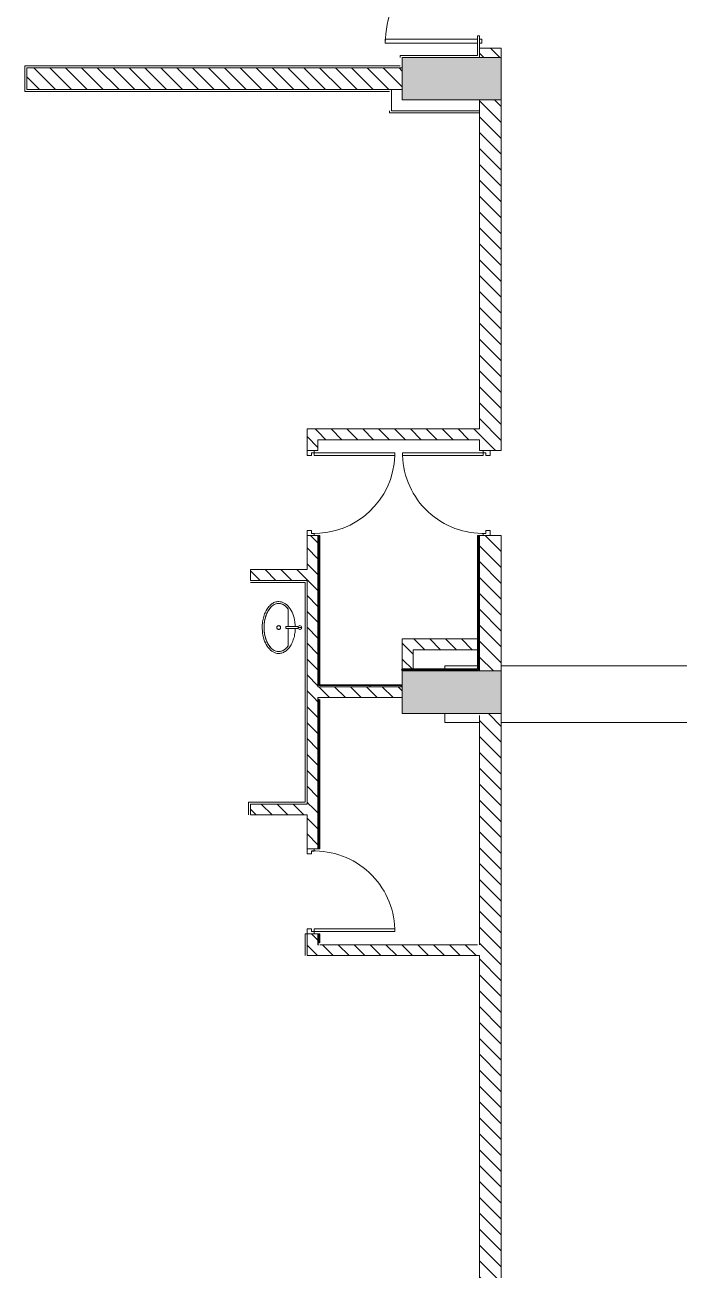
# Model space of a CAD drawing. Header units: millimetres. Extents: x -106145 to 154907, y -84585 to 152038.
# Drawn here: x 98798 to 105734, y 32672 to 45865 of the extents above; entities that cross this region are included whole.
import ezdxf

# ---------------------------------------------------------------- set-up
doc = ezdxf.new("R2010")
doc.units = ezdxf.units.MM
for name, color, linetype, lineweight in [('A-DOOR', 31, 'Continuous', 5), ('A-DOOR-FRAM', 31, 'Continuous', 9), ('A-WALL', 113, 'Continuous', 5), ('A-WALL-PATT', 111, 'Continuous', 5), ('P-SANR-FIXT', 6, 'Continuous', 5), ('S-COLS', 52, 'Continuous', 5)]:
    doc.layers.add(name, color=color, linetype=linetype, lineweight=lineweight)
pattern_1 = [(315, (0, 0), (84.19025, 84.19025), [])]
pattern_2 = [(45, (0, 0), (-635.979, 635.979), [])]

# ---------------------------------------------------------------- blocks, each defined once
blk = doc.blocks.new('DC_SglFl-W-Int - 0_9 WALL OPENING_TYPE F-6770180-Site Plan')
at = {"layer": 'A-DOOR', "color": 121, "lineweight": 9}
for p, q in [((397, 20), (397, 874)), ((397, 874), (427, 874)), ((427, 874), (427, 20)), ((427, 20), (397, 20))]:
    blk.add_line(p, q, dxfattribs=at)
at = {"layer": 'A-DOOR', "color": 41}
blk.add_arc((427, 20), 855, 92.0119, 182.0119, dxfattribs=at)
at = {"layer": 'A-DOOR-FRAM', "color": 121}
for p, q in [((-450, -55), (-450, 20)), ((-450, 20), (-427, 20)), ((-427, -10), (-427, 20)), ((427, 20), (450, 20)), ((427, -10), (427, 20)), ((450, 20), (450, -55)), ((-397, -55), (-450, -55)), ((-427, -10), (-397, -10)), ((-397, -10), (-397, -55)), ((397, -10), (427, -10)), ((397, -55), (397, -10)), ((450, -55), (397, -55))]:
    blk.add_line(p, q, dxfattribs=at)
blk = doc.blocks.new('DC_SglFl-W-Int - 0_9 WALL OPENING_TYPE F-11892198-Site Plan')
at = {"layer": 'A-DOOR', "color": 121, "lineweight": 9}
for p, q in [((397, -20), (397, -874)), ((427, -20), (397, -20)), ((427, -874), (427, -20)), ((397, -874), (427, -874))]:
    blk.add_line(p, q, dxfattribs=at)
at = {"layer": 'A-DOOR', "color": 41}
blk.add_arc((427, -20), 855, 177.9881, 267.9881, dxfattribs=at)
at = {"layer": 'A-DOOR-FRAM', "color": 121}
for p, q in [((-450, 55), (-450, -20)), ((-397, 55), (-450, 55)), ((-427, 10), (-397, 10)), ((-427, 10), (-427, -20)), ((-397, 10), (-397, 55)), ((397, 55), (397, 10)), ((450, 55), (397, 55)), ((397, 10), (427, 10)), ((427, 10), (427, -20)), ((450, -20), (450, 55)), ((-450, -20), (-427, -20)), ((427, -20), (450, -20))]:
    blk.add_line(p, q, dxfattribs=at)
blk = doc.blocks.new('Structural Columns 4 - Structural Columns 4-3006467-Site Plan')
at = {"layer": 'S-COLS', "color": 41}
for p, q in [((103598, 39075), (103249, 39075)), ((103249, 39075), (103249, 39041)), ((106904, 39075), (103849, 39075)), ((103249, 38570), (103249, 38475)), ((103249, 38475), (103619, 38475)), ((103849, 38475), (106904, 38475))]:
    blk.add_line(p, q, dxfattribs=at)
blk = doc.blocks.new('M_Double Door-Small Slit Vision Panel_Type B_No kick plate - 2_05_TYPE B-15652615-Site Plan')
at = {"layer": 'A-DOOR', "color": 121, "lineweight": 9}
for p, q in [((-1025, 86), (-1025, 1065)), ((-1025, 1065), (-980, 1065)), ((-980, 1065), (-980, 86)), ((1025, 1065), (980, 1065)), ((980, 1065), (980, 40)), ((1025, 40), (1025, 1065)), ((-1025, 40), (-1025, 65)), ((-980, 40), (-1025, 40)), ((-980, 65), (-980, 40)), ((980, 40), (1025, 40))]:
    blk.add_line(p, q, dxfattribs=at)
at = {"layer": 'A-DOOR', "color": 41}
for p, q in [((-648, 40), (-648, 42)), ((-648, 40), (-378, 40)), ((-381, 45), (-644, 45)), ((-638, 20), (-388, 20)), ((-638, 10), (-638, 20)), ((-388, 10), (-638, 10)), ((-638, 10), (-388, 10)), ((-638, -5), (-638, 10)), ((-638, 25), (-638, 40)), ((-388, 25), (-638, 25)), ((-401, 45), (-624, 45)), ((-388, 20), (-388, 10)), ((-388, 10), (-388, -5)), ((-388, 40), (-388, 25)), ((-378, 42), (-378, 40)), ((377, 40), (377, 42)), ((377, 40), (647, 40)), ((644, 45), (381, 45)), ((387, 25), (387, 40)), ((637, 25), (387, 25)), ((387, 20), (637, 20)), ((387, 10), (387, 20)), ((387, -5), (387, 10)), ((387, 10), (637, 10)), ((637, 10), (387, 10)), ((624, 45), (401, 45)), ((637, 40), (637, 25)), ((637, 20), (637, 10)), ((637, 10), (637, -5)), ((647, 42), (647, 40)), ((-378, -5), (-648, -5)), ((-648, -7), (-648, -5)), ((-644, -10), (-381, -10)), ((-624, -10), (-401, -10)), ((-378, -5), (-378, -7)), ((377, -7), (377, -5)), ((647, -5), (377, -5)), ((381, -10), (644, -10)), ((401, -10), (624, -10)), ((647, -5), (647, -7))]:
    blk.add_line(p, q, dxfattribs=at)
for centre, start, end in [((-1025, 40), 0, 90), ((1025, 40), 90, 180)]:
    blk.add_arc(centre, 1025, start, end, dxfattribs=at)
for points, knots in [([(-648, 42), (-648, 42), (-647, 42), (-647, 43), (-647, 43), (-647, 44), (-647, 44), (-646, 44), (-646, 44), (-646, 45), (-646, 45), (-645, 45), (-645, 45), (-644, 45), (-644, 45)], [-1, -1, -1, -1, -0.833333, -0.75, -0.666667, -0.583333, -0.541667, -0.5, -0.416667, -0.375, -0.333333, -0.25, -0.166667, 0, 0, 0, 0]), ([(-381, 45), (-381, 45), (-380, 45), (-380, 45), (-379, 45), (-379, 45), (-379, 44), (-379, 44), (-378, 44), (-378, 44), (-378, 43), (-378, 43), (-378, 42), (-378, 42), (-378, 42)], [0, 0, 0, 0, 0.166667, 0.25, 0.333333, 0.375, 0.416667, 0.5, 0.541667, 0.583333, 0.666667, 0.75, 0.833333, 1, 1, 1, 1]), ([(377, 42), (377, 42), (378, 42), (378, 43), (378, 43), (378, 44), (378, 44), (379, 44), (379, 44), (379, 45), (379, 45), (380, 45), (380, 45), (381, 45), (381, 45)], [0, 0, 0, 0, 0.166667, 0.25, 0.333333, 0.416667, 0.458333, 0.5, 0.583333, 0.666667, 0.708333, 0.75, 0.833333, 1, 1, 1, 1]), ([(644, 45), (644, 45), (645, 45), (645, 45), (646, 45), (646, 45), (646, 44), (646, 44), (647, 44), (647, 44), (647, 43), (647, 43), (647, 42), (647, 42), (647, 42)], [-1, -1, -1, -1, -0.833333, -0.75, -0.666667, -0.625, -0.583333, -0.5, -0.458333, -0.416667, -0.333333, -0.25, -0.166667, 0, 0, 0, 0]), ([(-644, -10), (-644, -10), (-645, -10), (-645, -10), (-646, -10), (-646, -9), (-646, -9), (-646, -9), (-647, -9), (-647, -9), (-647, -8), (-647, -8), (-647, -7), (-648, -7), (-648, -7)], [-1, -1, -1, -1, -0.833333, -0.75, -0.666667, -0.625, -0.583333, -0.5, -0.458333, -0.416667, -0.333333, -0.25, -0.166667, 0, 0, 0, 0]), ([(-378, -7), (-378, -7), (-378, -7), (-378, -8), (-378, -8), (-378, -9), (-378, -9), (-379, -9), (-379, -9), (-379, -9), (-379, -10), (-380, -10), (-380, -10), (-381, -10), (-381, -10)], [0, 0, 0, 0, 0.166667, 0.25, 0.333333, 0.416667, 0.458333, 0.5, 0.583333, 0.666667, 0.708333, 0.75, 0.833333, 1, 1, 1, 1]), ([(381, -10), (381, -10), (380, -10), (380, -10), (379, -10), (379, -9), (379, -9), (379, -9), (378, -9), (378, -9), (378, -8), (378, -8), (378, -7), (377, -7), (377, -7)], [0, 0, 0, 0, 0.166667, 0.25, 0.333333, 0.375, 0.416667, 0.5, 0.541667, 0.583333, 0.666667, 0.75, 0.833333, 1, 1, 1, 1]), ([(647, -7), (647, -7), (647, -7), (647, -8), (647, -8), (647, -9), (647, -9), (646, -9), (646, -9), (646, -9), (646, -10), (645, -10), (645, -10), (644, -10), (644, -10)], [-1, -1, -1, -1, -0.833333, -0.75, -0.666667, -0.583333, -0.541667, -0.5, -0.416667, -0.375, -0.333333, -0.25, -0.166667, 0, 0, 0, 0])]:
    blk.add_open_spline(points, degree=3, knots=knots, dxfattribs=at)
for points in [[(-644, 45), (-644, 45), (-645, 45), (-645, 45)], [(-623, 45), (-623, 45), (-624, 45), (-624, 45)], [(-624, 45), (-624, 45), (-623, 45), (-623, 45)], [(-402, 45), (-402, 45), (-401, 45), (-401, 45)], [(-402, 45), (-402, 45), (-401, 45), (-401, 45)], [(-381, 45), (-381, 45), (-380, 45), (-380, 45)], [(380, 45), (380, 45), (381, 45), (381, 45)], [(401, 45), (401, 45), (402, 45), (402, 45)], [(401, 45), (401, 45), (402, 45), (402, 45)], [(624, 45), (624, 45), (623, 45), (623, 45)], [(623, 45), (623, 45), (624, 45), (624, 45)], [(645, 45), (645, 45), (644, 45), (644, 45)], [(-645, -10), (-645, -10), (-644, -10), (-644, -10)], [(-624, -10), (-624, -10), (-623, -10), (-623, -10)], [(-623, -10), (-623, -10), (-624, -10), (-624, -10)], [(-401, -10), (-401, -10), (-402, -10), (-402, -10)], [(-401, -10), (-401, -10), (-402, -10), (-402, -10)], [(-380, -10), (-380, -10), (-381, -10), (-381, -10)], [(381, -10), (381, -10), (380, -10), (380, -10)], [(402, -10), (402, -10), (401, -10), (401, -10)], [(402, -10), (402, -10), (401, -10), (401, -10)], [(623, -10), (623, -10), (624, -10), (624, -10)], [(624, -10), (624, -10), (623, -10), (623, -10)], [(644, -10), (644, -10), (645, -10), (645, -10)]]:
    blk.add_open_spline(points, degree=3, dxfattribs=at)
blk = doc.blocks.new('DC_SglFl-W-Int - FIRE 0_9 WALL OPENING_TYPE F-3840610-Site Plan')
at = {"layer": 'A-DOOR', "color": 121, "lineweight": 9}
for p, q in [((397, 78), (397, 932)), ((397, 932), (427, 932)), ((427, 932), (427, 78)), ((427, 78), (397, 78))]:
    blk.add_line(p, q, dxfattribs=at)
at = {"layer": 'A-DOOR', "color": 41}
blk.add_arc((427, 78), 855, 92.0119, 182.0119, dxfattribs=at)
at = {"layer": 'A-DOOR-FRAM', "color": 121}
for p, q in [((-450, 3), (-450, 78)), ((-450, 78), (-427, 78)), ((-397, 3), (-450, 3)), ((-427, 48), (-427, 78)), ((-427, 48), (-397, 48)), ((-397, 48), (-397, 3)), ((397, 48), (427, 48)), ((397, 3), (397, 48)), ((450, 3), (397, 3)), ((427, 78), (450, 78)), ((427, 48), (427, 78)), ((450, 78), (450, 3))]:
    blk.add_line(p, q, dxfattribs=at)
blk = doc.blocks.new('BASIN_vanity - HYBA-013-8402092-Site Plan')
at = {"layer": 'P-SANR-FIXT', "color": 41}
for p, q in [((-10, -100), (-194, -100)), ((194, -100), (10, -100))]:
    blk.add_line(p, q, dxfattribs=at)
at = {"layer": 'P-SANR-FIXT', "color": 41, "flags": 128}
for points in [[(255, 0), (251, 28), (239, 54), (222, 76), (201, 95), (177, 111), (152, 124), (126, 135), (98, 143), (71, 149), (43, 153), (14, 155), (-14, 155), (-43, 153), (-71, 149), (-98, 143), (-126, 135), (-152, 124), (-177, 111), (-201, 95), (-222, 76), (-239, 54), (-251, 28), (-255, 0)], [(-255, 0), (-252, -24), (-243, -47), (-230, -67), (-213, -85), (-194, -100)], [(194, -100), (213, -85), (230, -67), (243, -47), (252, -24), (255, 0)]]:
    blk.add_lwpolyline(points, dxfattribs=at)
at = {"layer": 'P-SANR-FIXT', "color": 41}
for points, knots in [([(275, 0), (275, 14), (270, 41), (249, 78), (215, 112), (171, 139), (119, 160), (61, 172), (0, 176), (-71, 171), (-147, 152), (-217, 113), (-256, 70), (-272, 30), (-275, 10), (-275, 0)], [-1, -1, -1, -1, -0.928571, -0.857143, -0.785714, -0.714286, -0.642857, -0.571429, -0.5, -0.428571, -0.321429, -0.214286, -0.107143, -0.053571, 0, 0, 0, 0]), ([(10, -175), (27, -174), (74, -171), (147, -152), (217, -113), (256, -70), (272, -30), (275, -10), (275, 0)], [-0.4882481, -0.4882481, -0.4882481, -0.4882481, -0.4285714, -0.3214286, -0.2142857, -0.1071429, -0.0535714, 0, 0, 0, 0]), ([(255, 0), (255, -10), (252, -31), (236, -62), (215, -84), (199, -97), (194, -100)], [0, 0, 0, 0, 0.0666667, 0.1333333, 0.2, 0.2274587, 0.2274587, 0.2274587, 0.2274587]), ([(-275, 0), (-275, -14), (-270, -41), (-249, -78), (-215, -112), (-171, -139), (-119, -160), (-64, -172), (-26, -175), (-9, -175)], [-1, -1, -1, -1, -0.9285714, -0.8571429, -0.7857143, -0.7142857, -0.6428571, -0.5714286, -0.5109476, -0.5109476, -0.5109476, -0.5109476]), ([(-194, -100), (-199, -97), (-215, -84), (-236, -62), (-252, -31), (-255, -10), (-255, 0)], [0.7725413, 0.7725413, 0.7725413, 0.7725413, 0.8, 0.8666667, 0.9333333, 1, 1, 1, 1])]:
    blk.add_open_spline(points, degree=3, knots=knots, dxfattribs=at)
for points in [[(-255, 0), (-255, 10), (-252, 31), (-236, 62), (-209, 90), (-174, 115), (-130, 134), (-81, 148), (-27, 155), (27, 155), (81, 148), (130, 134), (174, 115), (209, 90), (236, 62), (252, 31), (255, 10), (255, 0)], [(-20, 0), (-20, 2), (-19, 7), (-16, 13), (-10, 18), (-4, 20), (4, 20), (10, 18), (16, 13), (19, 7), (20, 2), (20, 0)], [(20, 0), (20, -2), (19, -7), (16, -13), (10, -18), (4, -20), (-4, -20), (-10, -18), (-16, -13), (-19, -7), (-20, -2), (-20, 0)]]:
    blk.add_open_spline(points, degree=3, dxfattribs=at)
blk = doc.blocks.new('TAPWARE_boiling-chilled_water_unit - HYTP-029-8403735-Site Plan')
at = {"layer": 'P-SANR-FIXT', "color": 41}
for p, q in [((-10, -350), (10, -350)), ((0, -480), (0, -520)), ((0, -520), (0, -480))]:
    blk.add_line(p, q, dxfattribs=at)
for start, end in [(90, 270), (180, 195.3487), (225, 240.3487), (270, 90), (0, 45)]:
    blk.add_arc((0, -500), 20, start, end, dxfattribs=at)
for points in [[(-10, -350), (-10, -362), (-10, -385), (-10, -419), (-10, -453), (-10, -473), (-10, -483)], [(10, -483), (10, -473), (10, -453), (10, -419), (10, -385), (10, -362), (10, -350)], [(-10, -483), (-9, -482), (-8, -481), (-6, -481)], [(2, -480), (4, -480), (6, -481), (9, -482), (10, -483)]]:
    blk.add_open_spline(points, degree=3, dxfattribs=at)
blk = doc.blocks.new('MM-HOSPITAL BLOCK-C_2022_05_03_CENTRAL_rvt-1-Site Plan')
at = {"layer": 'A-WALL-PATT'}
h = blk.add_hatch(dxfattribs=at)
h.set_pattern_fill('FP_10', color=90, style=0, pattern_type=2)
h.set_pattern_definition(pattern_1)
h.paths.add_polyline_path([(103849, 45520), (103849, 45620), (103619, 45620), (103619, 45520), (103777, 45520)], flags=0)
h.paths.add_polyline_path([(103619, 47770), (103849, 47770), (103849, 51345), (103619, 51345), (103619, 47830)], flags=0)
h = blk.add_hatch(dxfattribs=at)
h.set_pattern_fill('FP_10', color=90, style=0, pattern_type=2)
h.set_pattern_definition(pattern_1)
h.paths.add_polyline_path([(102726, 45180), (102799, 45180), (102799, 45410), (98819, 45410), (98819, 45180), (101676, 45180)], flags=0)
h = blk.add_hatch(dxfattribs=at)
h.set_pattern_fill('FP_10', color=90, style=0, pattern_type=2)
h.set_pattern_definition(pattern_1)
h.paths.add_polyline_path([(103777, 39020), (103849, 39020), (103849, 40455), (103619, 40455), (103619, 39020)], flags=0)
h.paths.add_polyline_path([(103619, 41355), (103849, 41355), (103849, 45070), (103619, 45070), (103619, 41403)], flags=0)
h = blk.add_hatch(dxfattribs=at)
h.set_pattern_fill('FP_10', color=90, style=0, pattern_type=2)
h.set_pattern_definition(pattern_1)
h.paths.add_polyline_path([(101789, 38853), (101904, 38853), (101904, 40455), (101789, 40455), (101789, 40095), (101846, 40095), (101846, 39980), (101789, 39980), (101789, 39559)], flags=0)
h.paths.add_polyline_path([(101904, 41355), (101904, 41585), (101789, 41585), (101789, 41355)], flags=0)
h = blk.add_hatch(dxfattribs=at)
h.set_pattern_fill('FP_10', color=90, style=0, pattern_type=2)
h.set_pattern_definition(pattern_1)
h.paths.add_polyline_path([(103619, 41470), (103619, 41585), (101904, 41585), (101904, 41470)], flags=0)
h = blk.add_hatch(dxfattribs=at)
h.set_pattern_fill('FP_16', color=253, style=0, pattern_type=2)
h.set_pattern_definition(pattern_2)
h.paths.add_polyline_path([(101904, 38853), (101916, 38853), (101916, 40455), (101904, 40455), (101904, 39559)], flags=0)
h = blk.add_hatch(dxfattribs=at)
h.set_pattern_fill('FP_16', color=253, style=0, pattern_type=2)
h.set_pattern_definition(pattern_2)
h.paths.add_polyline_path([(101916, 38865), (101925, 38865), (101925, 40455), (101916, 40455), (101916, 39559)], flags=0)
h = blk.add_hatch(dxfattribs=at)
h.set_pattern_fill('FP_16', color=253, style=0, pattern_type=2)
h.set_pattern_definition(pattern_2)
h.paths.add_polyline_path([(103607, 39041), (103607, 40455), (103598, 40455), (103598, 39041)], flags=0)
h = blk.add_hatch(dxfattribs=at)
h.set_pattern_fill('FP_16', color=253, style=0, pattern_type=2)
h.set_pattern_definition(pattern_2)
h.paths.add_polyline_path([(103607, 39032), (103619, 39032), (103619, 40455), (103607, 40455), (103607, 39041)], flags=0)
h = blk.add_hatch(dxfattribs=at)
h.set_pattern_fill('FP_10', color=90, style=0, pattern_type=2)
h.set_pattern_definition(pattern_1)
h.paths.add_polyline_path([(101846, 39980), (101846, 40095), (101189, 40095), (101189, 39980), (101789, 39980)], flags=0)
h = blk.add_hatch(dxfattribs=at)
h.set_pattern_fill('FP_10', color=90, style=0, pattern_type=2)
h.set_pattern_definition(pattern_1)
h.paths.add_polyline_path([(102799, 39020), (102914, 39020), (102914, 39360), (102799, 39360)], flags=0)
h = blk.add_hatch(dxfattribs=at)
h.set_pattern_fill('FP_10', color=90, style=0, pattern_type=2)
h.set_pattern_definition(pattern_1)
h.paths.add_polyline_path([(103619, 39245), (103619, 39360), (102914, 39360), (102914, 39245)], flags=0)
h = blk.add_hatch(dxfattribs=at)
h.set_pattern_fill('FP_10', color=90, style=0, pattern_type=2)
h.set_pattern_definition(pattern_1)
h.paths.add_polyline_path([(102799, 38738), (102799, 38853), (101789, 38853), (101789, 38738), (102726, 38738)], flags=0)
h = blk.add_hatch(dxfattribs=at)
h.set_pattern_fill('FP_16', color=253, style=0, pattern_type=2)
h.set_pattern_definition(pattern_2)
h.paths.add_polyline_path([(102788, 38853), (102788, 38865), (101916, 38865), (101916, 38853), (102726, 38853)], flags=0)
h = blk.add_hatch(dxfattribs=at)
h.set_pattern_fill('FP_16', color=253, style=0, pattern_type=2)
h.set_pattern_definition(pattern_2)
h.paths.add_polyline_path([(102788, 38865), (102788, 38874), (101925, 38874), (101925, 38865), (102726, 38865)], flags=0)
h = blk.add_hatch(dxfattribs=at)
h.set_pattern_fill('FP_10', color=90, style=0, pattern_type=2)
h.set_pattern_definition(pattern_1)
h.paths.add_polyline_path([(101904, 36120), (101904, 36235), (101789, 36235), (101789, 36120)], flags=0)
h.paths.add_polyline_path([(101789, 37135), (101904, 37135), (101904, 38738), (101789, 38738), (101789, 37610), (101846, 37610), (101846, 37495), (101789, 37495)], flags=0)
h = blk.add_hatch(dxfattribs=at)
h.set_pattern_fill('FP_16', color=253, style=0, pattern_type=2)
h.set_pattern_definition(pattern_2)
h.paths.add_polyline_path([(101916, 36120), (101916, 36235), (101904, 36235), (101904, 36120)], flags=0)
h.paths.add_polyline_path([(101904, 37135), (101916, 37135), (101916, 38738), (101904, 38738), (101904, 37715)], flags=0)
h = blk.add_hatch(dxfattribs=at)
h.set_pattern_fill('FP_16', color=253, style=0, pattern_type=2)
h.set_pattern_definition(pattern_2)
h.paths.add_polyline_path([(101916, 36132), (101925, 36132), (101925, 36235), (101916, 36235), (101916, 36211)], flags=0)
h.paths.add_polyline_path([(101925, 37135), (101925, 38726), (101916, 38726), (101916, 37135)], flags=0)
h = blk.add_hatch(dxfattribs=at)
h.set_pattern_fill('FP_10', color=90, style=0, pattern_type=2)
h.set_pattern_definition(pattern_1)
h.paths.add_polyline_path([(103777, 32520), (103849, 32520), (103849, 38570), (103619, 38570), (103619, 32520)], flags=0)
h = blk.add_hatch(dxfattribs=at)
h.set_pattern_fill('FP_10', color=90, style=0, pattern_type=2)
h.set_pattern_definition(pattern_1)
h.paths.add_polyline_path([(101846, 37495), (101846, 37610), (101189, 37610), (101189, 37495), (101789, 37495)], flags=0)
h = blk.add_hatch(dxfattribs=at)
h.set_pattern_fill('FP_10', color=90, style=0, pattern_type=2)
h.set_pattern_definition(pattern_1)
h.paths.add_polyline_path([(101789, 36005), (103619, 36005), (103619, 36120), (101789, 36120)], flags=0)
at = {"layer": 'S-COLS'}
for points in [[(102799, 45070), (103849, 45070), (103849, 45520), (102799, 45520), (102799, 45091)], [(102799, 38570), (103849, 38570), (103849, 39020), (102799, 39020)]]:
    blk.add_hatch(color=256, dxfattribs=at).paths.add_polyline_path(points, flags=0)
at = {"layer": 'A-WALL', "color": 41}
for p, q in [((103598, 45541), (103598, 45750)), ((103619, 45750), (103598, 45750)), ((103619, 45750), (103619, 45620)), ((102778, 45541), (103598, 45541)), ((102778, 45541), (102778, 45520)), ((98798, 45431), (102778, 45431)), ((98798, 45431), (98798, 45410)), ((98798, 45180), (98798, 45410)), ((98798, 45180), (98798, 45159)), ((102663, 45159), (98798, 45159)), ((102684, 44955), (102684, 45180)), ((102663, 44955), (102663, 44934)), ((103619, 44934), (102663, 44934)), ((102684, 44955), (102799, 44955)), ((102684, 44955), (103619, 44955)), ((103598, 44955), (102799, 44955)), ((101916, 40455), (101916, 38865)), ((103607, 40455), (103607, 39041)), ((101768, 39959), (101189, 39959)), ((101768, 37631), (101768, 39959)), ((103619, 39059), (103619, 39041)), ((103619, 39041), (103619, 39059)), ((102787, 39032), (102799, 39032)), ((103607, 39032), (102799, 39032)), ((103607, 39041), (103607, 39032)), ((103619, 39041), (103619, 39032)), ((103619, 39020), (103619, 39032)), ((101916, 38853), (101904, 38853)), ((101916, 38865), (101925, 38865)), ((102788, 38865), (101925, 38865)), ((101904, 37135), (101904, 38738)), ((101904, 38738), (101904, 37135)), ((101916, 38726), (101916, 37135)), ((103619, 38531), (103619, 38549)), ((103619, 36120), (103619, 38531)), ((101168, 37495), (101168, 37631)), ((101189, 37631), (101168, 37631)), ((101189, 37631), (101768, 37631)), ((101768, 36005), (101768, 36235)), ((101768, 36235), (101789, 36235)), ((101904, 36211), (101904, 36235)), ((101904, 36235), (101904, 36211)), ((101904, 36132), (101904, 36211)), ((101904, 36211), (101904, 36132)), ((101916, 36235), (101916, 36211)), ((101916, 36211), (101916, 36132)), ((101904, 36120), (101904, 36132)), ((101904, 36132), (101904, 36120)), ((101904, 36120), (101916, 36120)), ((101943, 36120), (101925, 36120)), ((103598, 36120), (101943, 36120))]:
    blk.add_line(p, q, dxfattribs=at)
at = {"layer": 'A-WALL', "color": 61, "lineweight": 18}
for p, q in [((103619, 45520), (103619, 45620)), ((103849, 45620), (103619, 45620)), ((103849, 45520), (103619, 45520)), ((103849, 45520), (103849, 45620)), ((98819, 45410), (102799, 45410)), ((98819, 45180), (98819, 45410)), ((102799, 45180), (102799, 45410)), ((98819, 45180), (102799, 45180)), ((103619, 45070), (103619, 41585)), ((103619, 45070), (103849, 45070)), ((103849, 41355), (103849, 45070)), ((101789, 41585), (101789, 41355)), ((101904, 41585), (101789, 41585)), ((103619, 41585), (101904, 41585)), ((101904, 41470), (103619, 41470)), ((101904, 41355), (101904, 41470)), ((103619, 41470), (103619, 41355)), ((101904, 41355), (101789, 41355)), ((103619, 41355), (103849, 41355)), ((101789, 40455), (101789, 40095)), ((101904, 40455), (101789, 40455)), ((101904, 38853), (101904, 40455)), ((101904, 40455), (101904, 38853)), ((101925, 40455), (101904, 40455)), ((101925, 38874), (101925, 40455)), ((103598, 40455), (103598, 39041)), ((103619, 40455), (103598, 40455)), ((103619, 40455), (103849, 40455)), ((103619, 40455), (103619, 39360)), ((103619, 39059), (103619, 40455)), ((103849, 39020), (103849, 40455)), ((101789, 40095), (101189, 40095)), ((101189, 39980), (101189, 40095)), ((101189, 39980), (101789, 39980)), ((101789, 39980), (101789, 38853)), ((102799, 39360), (102799, 39020)), ((102914, 39360), (102799, 39360)), ((103619, 39360), (102914, 39360)), ((102914, 39020), (102914, 39245)), ((102914, 39245), (103619, 39245)), ((103619, 39245), (103619, 39059)), ((103598, 39041), (102799, 39041)), ((102799, 39020), (103619, 39020)), ((102914, 39020), (102799, 39020)), ((103619, 39020), (103849, 39020)), ((101789, 38738), (101789, 38853)), ((102788, 38874), (101925, 38874)), ((102799, 38853), (101925, 38853)), ((101925, 38853), (102788, 38853)), ((102788, 38853), (102788, 38874)), ((102799, 38738), (102799, 38853)), ((101789, 38738), (101789, 37610)), ((101904, 38738), (102799, 38738)), ((101916, 38738), (101904, 38738)), ((101925, 38738), (101916, 38738)), ((101925, 37135), (101925, 38717)), ((103849, 38570), (103619, 38570)), ((103849, 32520), (103849, 38570)), ((101789, 37610), (101189, 37610)), ((101189, 37495), (101189, 37610)), ((101189, 37495), (101789, 37495)), ((101789, 37495), (101789, 37135)), ((101904, 37135), (101789, 37135)), ((101925, 37135), (101904, 37135)), ((101789, 36235), (101789, 36120)), ((101904, 36235), (101789, 36235)), ((101925, 36235), (101904, 36235)), ((101925, 36141), (101925, 36235)), ((101789, 36005), (101789, 36120)), ((103619, 36005), (101789, 36005)), ((103619, 32520), (103619, 36005))]:
    blk.add_line(p, q, dxfattribs=at)
at = {"layer": 'S-COLS', "color": 41}
for p, q in [((102799, 45070), (102799, 45520)), ((102799, 45520), (103849, 45520)), ((103849, 45070), (103849, 45520)), ((103849, 45070), (102799, 45070)), ((102799, 38570), (102799, 39020)), ((102799, 39020), (103849, 39020)), ((103849, 38570), (103849, 39020)), ((103849, 38570), (102799, 38570))]:
    blk.add_line(p, q, dxfattribs=at)
at = {"color": 253, "lineweight": 5}
blk.add_blockref('Structural Columns 4 - Structural Columns 4-3006467-Site Plan', (0, 0), dxfattribs=at)
for name, p, rotation in [('M_Double Door-Small Slit Vision Panel_Type B_No kick plate - 2_05_TYPE B-15652615-Site Plan', (103684, 46695), 89.99999999999984), ('DC_SglFl-W-Int - 0_9 WALL OPENING_TYPE F-11892198-Site Plan', (101846, 40905), 90), ('DC_SglFl-W-Int - FIRE 0_9 WALL OPENING_TYPE F-3840610-Site Plan', (103734, 40905), 90), ('BASIN_vanity - HYBA-013-8402092-Site Plan', (101489, 39480), 89.99999999999984), ('TAPWARE_boiling-chilled_water_unit - HYTP-029-8403735-Site Plan', (101214, 39480), 90), ('DC_SglFl-W-Int - 0_9 WALL OPENING_TYPE F-6770180-Site Plan', (101846, 36685), 270)]:
    blk.add_blockref(name, p, dxfattribs=dict(at, rotation=rotation))

msp = doc.modelspace()

# ---------------------------------------------------------------- block references
at = {"lineweight": 5}
msp.add_blockref('MM-HOSPITAL BLOCK-C_2022_05_03_CENTRAL_rvt-1-Site Plan', (0, 0), dxfattribs=at)

doc.saveas('drawing.dxf')
